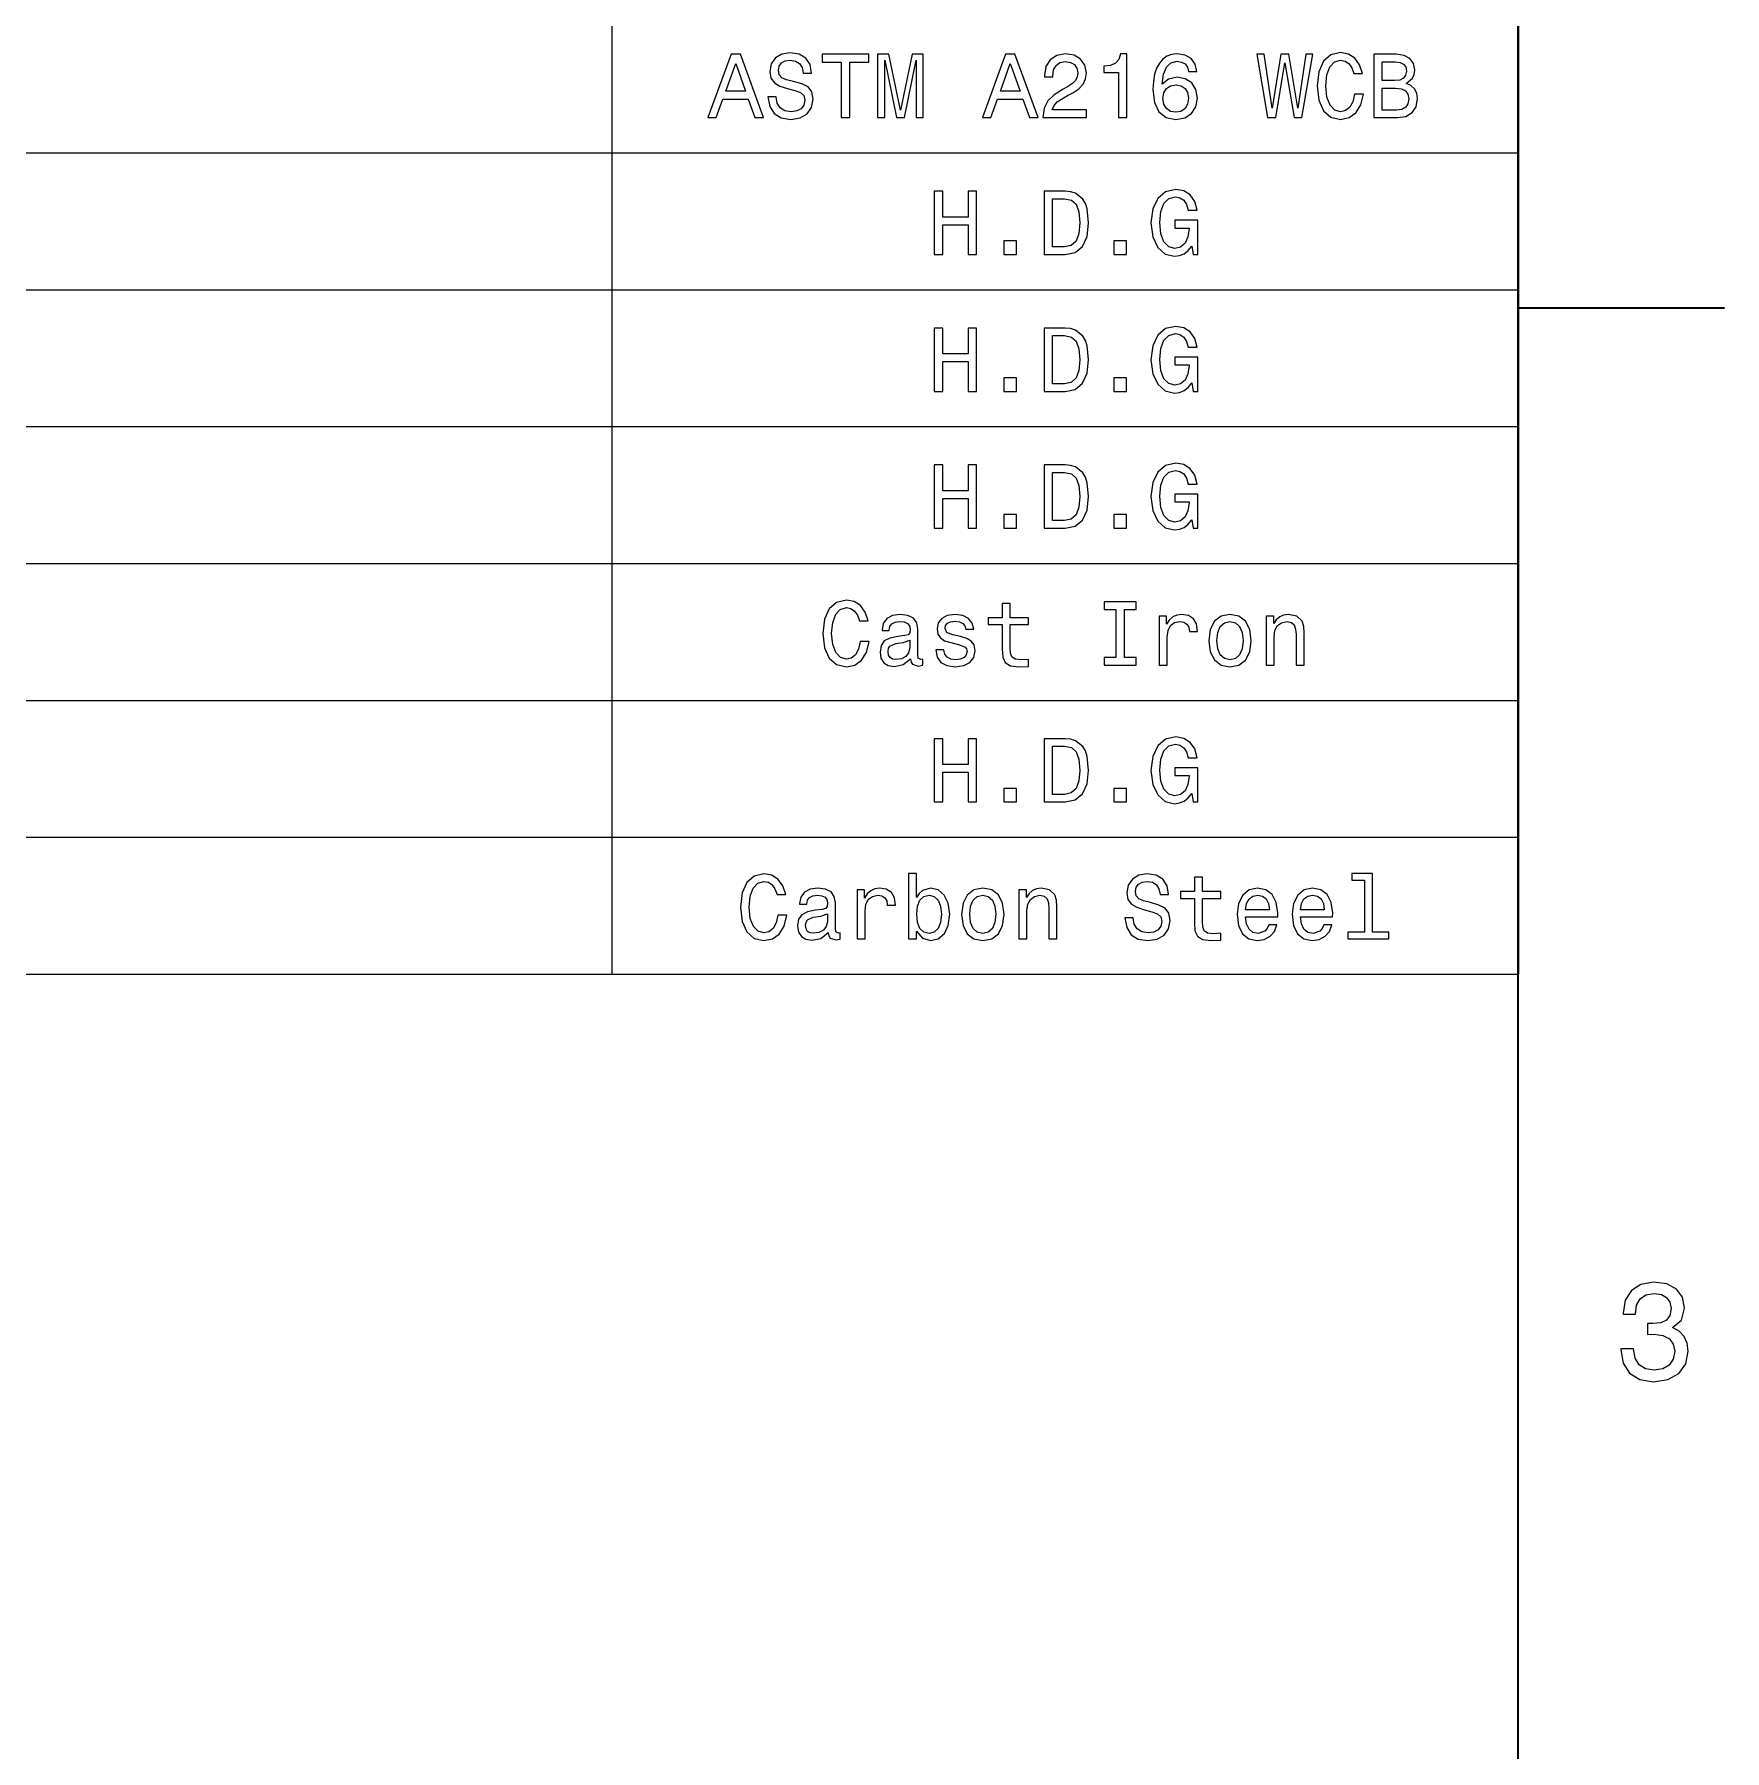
# Model space of a CAD drawing. Extents: x 0 to 420, y 0 to 297.
# Drawn here: x 356.1 to 417.5, y 170.3 to 232.6 of the extents above; entities that cross this region are included whole.
import ezdxf

# ---------------------------------------------------------------- set-up
doc = ezdxf.new("R2010")
doc.units = 0

msp = doc.modelspace()

# ---------------------------------------------------------------- linework, layer by layer
at = {"color": 7, "lineweight": 35}
msp.add_line((410, 10), (410, 287), dxfattribs=at)
at = {"color": 7, "lineweight": 13}
for p, q in [((410.016, 287.009), (410.016, 198.484)), ((377.075, 282.035), (377.075, 198.484)), ((290.926, 228.325), (410.016, 228.325)), ((290.926, 223.352), (410.016, 223.352)), ((290.926, 218.378), (410.016, 218.378)), ((290.926, 213.405), (410.016, 213.405)), ((290.926, 208.431), (410.016, 208.431)), ((290.926, 203.457), (410.016, 203.457)), ((290.926, 198.484), (410.016, 198.484))]:
    msp.add_line(p, q, dxfattribs=at)
at = {"color": 7, "lineweight": 35, "ltscale": 0.1875}
msp.add_line((410, 222.7), (417.5, 222.7), dxfattribs=at)
at = {"color": 7, "lineweight": 13}
for points in [[(380.567, 229.608), (380.872, 229.608), (381.114, 230.284), (382.032, 230.284), (382.274, 229.608), (382.585, 229.608), (381.744, 231.911), (381.406, 231.911)], [(381.22, 230.565), (381.575, 231.579), (381.929, 230.565)], [(383.046, 230.366), (382.745, 230.366), (382.811, 230.015), (382.977, 229.757), (383.232, 229.601), (383.576, 229.545), (383.918, 229.598), (384.173, 229.743), (384.335, 229.972), (384.395, 230.274), (384.345, 230.545), (384.206, 230.721), (383.981, 230.837), (383.679, 230.923), (383.421, 230.986), (383.252, 231.059), (383.155, 231.165), (383.126, 231.331), (383.155, 231.48), (383.242, 231.593), (383.374, 231.669), (383.556, 231.695), (383.742, 231.662), (383.888, 231.573), (383.984, 231.424), (384.03, 231.222), (384.332, 231.222), (384.332, 231.228), (384.279, 231.54), (384.123, 231.772), (383.878, 231.917), (383.547, 231.967), (383.248, 231.917), (383.016, 231.778), (382.867, 231.563), (382.814, 231.285), (382.857, 231.036), (382.983, 230.867), (383.182, 230.754), (383.454, 230.668), (383.722, 230.592), (383.924, 230.519), (384.047, 230.413), (384.09, 230.241), (384.05, 230.065), (383.948, 229.932), (383.792, 229.849), (383.59, 229.823), (383.364, 229.859), (383.192, 229.965), (383.083, 230.138)], [(385.412, 229.608), (385.717, 229.608), (385.717, 231.629), (386.413, 231.629), (386.413, 231.908), (384.713, 231.908), (384.713, 231.629), (385.412, 231.629)], [(386.731, 229.608), (386.987, 229.608), (386.987, 231.695), (387.417, 229.608), (387.702, 229.608), (388.13, 231.695), (388.13, 229.608), (388.388, 229.608), (388.388, 231.908), (387.984, 231.908), (387.56, 229.879), (387.139, 231.908), (386.731, 231.908)], [(390.543, 229.608), (390.848, 229.608), (391.089, 230.284), (392.007, 230.284), (392.249, 229.608), (392.561, 229.608), (391.719, 231.911), (391.381, 231.911)], [(391.196, 230.565), (391.55, 231.579), (391.905, 230.565)], [(392.737, 229.608), (394.317, 229.608), (394.317, 229.893), (393.068, 229.893), (393.138, 230.048), (393.257, 230.178), (393.625, 230.413), (393.82, 230.512), (394.039, 230.655), (394.195, 230.821), (394.284, 231.016), (394.317, 231.238), (394.261, 231.516), (394.105, 231.735), (393.867, 231.874), (393.559, 231.924), (393.24, 231.868), (392.998, 231.712), (392.843, 231.463), (392.79, 231.135), (392.79, 231.089), (393.091, 231.089), (393.091, 231.115), (393.121, 231.341), (393.211, 231.507), (393.353, 231.613), (393.542, 231.649), (393.734, 231.616), (393.877, 231.533), (393.969, 231.404), (394.003, 231.241), (393.979, 231.089), (393.916, 230.96), (393.81, 230.847), (393.665, 230.748), (393.469, 230.642), (393.144, 230.436), (392.916, 230.217), (392.78, 229.952), (392.737, 229.618)], [(395.481, 229.608), (395.782, 229.608), (395.782, 231.924), (395.557, 231.924), (395.497, 231.722), (395.378, 231.586), (395.196, 231.507), (394.944, 231.48), (394.944, 231.245), (395.481, 231.245)], [(398.331, 231.288), (398.268, 231.556), (398.122, 231.755), (397.897, 231.881), (397.605, 231.924), (397.41, 231.901), (397.24, 231.838), (397.091, 231.735), (396.965, 231.589), (396.866, 231.407), (396.793, 231.185), (396.747, 230.923), (396.733, 230.628), (396.786, 230.158), (396.949, 229.816), (397.211, 229.611), (397.569, 229.541), (397.89, 229.601), (398.135, 229.757), (398.294, 230.002), (398.351, 230.313), (398.294, 230.628), (398.142, 230.87), (397.907, 231.023), (397.615, 231.076), (397.3, 231.009), (397.065, 230.821), (397.115, 231.185), (397.221, 231.447), (397.383, 231.603), (397.608, 231.656), (397.774, 231.629), (397.9, 231.56), (397.983, 231.444), (398.026, 231.288)], [(400.899, 229.608), (401.191, 229.608), (401.522, 231.603), (401.864, 229.608), (402.142, 229.608), (402.546, 231.911), (402.281, 231.911), (401.996, 229.952), (401.668, 231.911), (401.38, 231.911), (401.058, 229.952), (400.773, 231.911), (400.502, 231.911)], [(404.058, 230.463), (403.991, 230.184), (403.882, 229.985), (403.73, 229.863), (403.551, 229.823), (403.335, 229.883), (403.166, 230.062), (403.053, 230.353), (403.017, 230.758), (403.053, 231.159), (403.163, 231.454), (403.332, 231.632), (403.551, 231.695), (403.71, 231.662), (403.846, 231.57), (403.952, 231.42), (404.025, 231.215), (404.339, 231.215), (404.24, 231.53), (404.068, 231.768), (403.832, 231.917), (403.551, 231.971), (403.199, 231.888), (402.931, 231.656), (402.758, 231.275), (402.699, 230.758), (402.758, 230.241), (402.931, 229.859), (403.199, 229.624), (403.551, 229.545), (403.859, 229.608), (404.107, 229.783), (404.283, 230.072), (404.376, 230.463)], [(405.93, 230.85), (406.162, 231.043), (406.222, 231.172), (406.242, 231.331), (406.199, 231.579), (406.069, 231.758), (405.861, 231.868), (405.569, 231.908), (404.75, 231.908), (404.75, 229.608), (405.615, 229.608), (405.923, 229.654), (406.152, 229.79), (406.295, 230.005), (406.344, 230.297), (406.315, 230.492), (406.235, 230.655), (406.106, 230.774)], [(405.506, 230.953), (405.055, 230.953), (405.055, 231.632), (405.532, 231.632), (405.711, 231.613), (405.837, 231.553), (405.914, 231.45), (405.94, 231.298), (405.91, 231.145), (405.831, 231.039), (405.695, 230.973)], [(398.029, 230.31), (397.993, 230.101), (397.9, 229.942), (397.751, 229.836), (397.565, 229.803), (397.37, 229.836), (397.221, 229.939), (397.124, 230.098), (397.095, 230.307), (397.128, 230.512), (397.221, 230.668), (397.373, 230.768), (397.579, 230.804), (397.757, 230.768), (397.9, 230.671), (397.993, 230.516)], [(405.579, 229.883), (405.055, 229.883), (405.055, 230.675), (405.549, 230.675), (405.758, 230.652), (405.907, 230.582), (405.996, 230.463), (406.026, 230.29), (405.996, 230.108), (405.914, 229.982), (405.774, 229.906)], [(388.786, 224.634), (389.094, 224.634), (389.094, 225.714), (390.016, 225.714), (390.016, 224.634), (390.321, 224.634), (390.321, 226.934), (390.016, 226.934), (390.016, 225.996), (389.094, 225.996), (389.094, 226.934), (388.786, 226.934)], [(393.542, 226.934), (392.776, 226.934), (392.776, 224.634), (393.542, 224.634), (393.903, 224.707), (394.172, 224.929), (394.337, 225.29), (394.397, 225.784), (394.344, 226.288), (394.278, 226.487), (394.185, 226.646), (393.916, 226.861), (393.741, 226.914)], [(393.519, 226.659), (393.771, 226.609), (393.943, 226.457), (394.046, 226.185), (394.079, 225.784), (394.042, 225.396), (393.94, 225.124), (393.764, 224.962), (393.519, 224.909), (393.085, 224.909), (393.085, 226.659)], [(398.142, 224.942), (398.198, 224.634), (398.364, 224.634), (398.364, 225.877), (397.526, 225.877), (397.526, 225.595), (398.043, 225.595), (398.043, 225.575), (398.003, 225.27), (397.897, 225.045), (397.734, 224.902), (397.532, 224.856), (397.307, 224.916), (397.131, 225.095), (397.018, 225.39), (396.979, 225.794), (397.015, 226.195), (397.128, 226.49), (397.307, 226.669), (397.549, 226.732), (397.714, 226.699), (397.85, 226.606), (397.95, 226.45), (398.006, 226.241), (398.334, 226.241), (398.248, 226.559), (398.086, 226.798), (397.857, 226.944), (397.569, 226.997), (397.191, 226.914), (396.906, 226.672), (396.723, 226.291), (396.661, 225.784), (396.723, 225.274), (396.906, 224.892), (397.174, 224.65), (397.512, 224.571), (397.701, 224.597), (397.87, 224.664), (398.016, 224.78)], [(391.321, 224.634), (391.779, 224.634), (391.779, 225.128), (391.321, 225.128)], [(395.312, 224.634), (395.769, 224.634), (395.769, 225.128), (395.312, 225.128)], [(388.786, 219.66), (389.094, 219.66), (389.094, 220.741), (390.016, 220.741), (390.016, 219.66), (390.321, 219.66), (390.321, 221.96), (390.016, 221.96), (390.016, 221.022), (389.094, 221.022), (389.094, 221.96), (388.786, 221.96)], [(393.542, 221.96), (392.776, 221.96), (392.776, 219.66), (393.542, 219.66), (393.903, 219.733), (394.172, 219.955), (394.337, 220.316), (394.397, 220.81), (394.344, 221.314), (394.278, 221.513), (394.185, 221.672), (393.916, 221.887), (393.741, 221.94)], [(393.519, 221.685), (393.771, 221.636), (393.943, 221.483), (394.046, 221.211), (394.079, 220.81), (394.042, 220.423), (393.94, 220.151), (393.764, 219.988), (393.519, 219.935), (393.085, 219.935), (393.085, 221.685)], [(398.142, 219.969), (398.198, 219.66), (398.364, 219.66), (398.364, 220.903), (397.526, 220.903), (397.526, 220.621), (398.043, 220.621), (398.043, 220.602), (398.003, 220.297), (397.897, 220.071), (397.734, 219.929), (397.532, 219.882), (397.307, 219.942), (397.131, 220.121), (397.018, 220.416), (396.979, 220.82), (397.015, 221.221), (397.128, 221.516), (397.307, 221.695), (397.549, 221.758), (397.714, 221.725), (397.85, 221.632), (397.95, 221.476), (398.006, 221.268), (398.334, 221.268), (398.248, 221.586), (398.086, 221.824), (397.857, 221.97), (397.569, 222.023), (397.191, 221.94), (396.906, 221.698), (396.723, 221.317), (396.661, 220.81), (396.723, 220.3), (396.906, 219.919), (397.174, 219.677), (397.512, 219.597), (397.701, 219.624), (397.87, 219.69), (398.016, 219.806)], [(391.321, 219.66), (391.779, 219.66), (391.779, 220.154), (391.321, 220.154)], [(395.312, 219.66), (395.769, 219.66), (395.769, 220.154), (395.312, 220.154)], [(398.142, 214.995), (398.198, 214.687), (398.364, 214.687), (398.364, 215.929), (397.526, 215.929), (397.526, 215.648), (398.043, 215.648), (398.043, 215.628), (398.003, 215.323), (397.897, 215.098), (397.734, 214.955), (397.532, 214.909), (397.307, 214.968), (397.131, 215.147), (397.018, 215.442), (396.979, 215.847), (397.015, 216.248), (397.128, 216.543), (397.307, 216.722), (397.549, 216.785), (397.714, 216.751), (397.85, 216.659), (397.95, 216.503), (398.006, 216.294), (398.334, 216.294), (398.248, 216.612), (398.086, 216.851), (397.857, 216.997), (397.569, 217.05), (397.191, 216.967), (396.906, 216.725), (396.723, 216.344), (396.661, 215.837), (396.723, 215.326), (396.906, 214.945), (397.174, 214.703), (397.512, 214.624), (397.701, 214.65), (397.87, 214.716), (398.016, 214.832)], [(388.786, 214.687), (389.094, 214.687), (389.094, 215.767), (390.016, 215.767), (390.016, 214.687), (390.321, 214.687), (390.321, 216.987), (390.016, 216.987), (390.016, 216.049), (389.094, 216.049), (389.094, 216.987), (388.786, 216.987)], [(393.542, 216.987), (392.776, 216.987), (392.776, 214.687), (393.542, 214.687), (393.903, 214.76), (394.172, 214.982), (394.337, 215.343), (394.397, 215.837), (394.344, 216.34), (394.278, 216.539), (394.185, 216.698), (393.916, 216.914), (393.741, 216.967)], [(393.519, 216.712), (393.771, 216.662), (393.943, 216.509), (394.046, 216.238), (394.079, 215.837), (394.042, 215.449), (393.94, 215.177), (393.764, 215.015), (393.519, 214.962), (393.085, 214.962), (393.085, 216.712)], [(391.321, 214.687), (391.779, 214.687), (391.779, 215.18), (391.321, 215.18)], [(395.312, 214.687), (395.769, 214.687), (395.769, 215.18), (395.312, 215.18)], [(386.102, 210.568), (386.035, 210.29), (385.926, 210.091), (385.774, 209.968), (385.595, 209.928), (385.379, 209.988), (385.21, 210.167), (385.098, 210.459), (385.061, 210.863), (385.098, 211.264), (385.207, 211.559), (385.376, 211.738), (385.595, 211.801), (385.754, 211.768), (385.89, 211.675), (385.996, 211.526), (386.069, 211.32), (386.383, 211.32), (386.284, 211.635), (386.112, 211.874), (385.876, 212.023), (385.595, 212.076), (385.243, 211.993), (384.975, 211.761), (384.803, 211.38), (384.743, 210.863), (384.803, 210.346), (384.975, 209.965), (385.243, 209.73), (385.595, 209.65), (385.903, 209.713), (386.151, 209.889), (386.327, 210.177), (386.42, 210.568)], [(387.931, 209.945), (387.931, 209.935), (387.948, 209.822), (387.997, 209.743), (388.206, 209.68), (388.369, 209.706), (388.369, 209.932), (388.299, 209.922), (388.206, 209.965), (388.19, 210.097), (388.19, 211.019), (388.15, 211.254), (388.034, 211.42), (387.832, 211.519), (387.547, 211.556), (387.268, 211.516), (387.063, 211.403), (386.934, 211.228), (386.891, 210.996), (386.891, 210.976), (387.152, 210.976), (387.176, 211.115), (387.248, 211.214), (387.368, 211.274), (387.537, 211.297), (387.699, 211.281), (387.815, 211.231), (387.885, 211.145), (387.908, 211.025), (387.895, 210.886), (387.842, 210.817), (387.709, 210.783), (387.461, 210.757), (387.176, 210.697), (386.973, 210.591), (386.854, 210.426), (386.818, 210.18), (386.851, 209.962), (386.953, 209.799), (387.119, 209.696), (387.348, 209.66), (387.656, 209.73)], [(389.741, 210.75), (389.459, 210.817), (389.25, 210.893), (389.181, 211.049), (389.2, 211.158), (389.27, 211.238), (389.383, 211.287), (389.545, 211.307), (389.701, 211.287), (389.823, 211.228), (389.903, 211.138), (389.936, 211.019), (390.221, 211.019), (390.221, 211.025), (390.171, 211.241), (390.036, 211.41), (389.823, 211.516), (389.545, 211.556), (389.263, 211.516), (389.058, 211.407), (388.929, 211.244), (388.889, 211.039), (388.919, 210.84), (389.012, 210.701), (389.164, 210.601), (389.386, 210.532), (389.711, 210.452), (389.91, 210.369), (389.963, 210.303), (389.983, 210.204), (389.953, 210.081), (389.873, 209.988), (389.744, 209.928), (389.572, 209.909), (389.389, 209.928), (389.257, 209.998), (389.167, 210.111), (389.131, 210.266), (388.849, 210.266), (388.896, 210.001), (389.031, 209.809), (389.247, 209.693), (389.545, 209.65), (389.857, 209.693), (390.085, 209.809), (390.224, 209.995), (390.274, 210.237), (390.238, 210.445), (390.135, 210.588), (389.966, 210.681)], [(391.255, 211.184), (391.255, 210.293), (391.275, 210.005), (391.368, 209.806), (391.553, 209.69), (391.868, 209.65), (392.213, 209.667), (392.213, 209.919), (391.961, 209.899), (391.732, 209.925), (391.61, 210.008), (391.557, 210.147), (391.547, 210.343), (391.547, 211.184), (392.213, 211.184), (392.213, 211.433), (391.547, 211.433), (391.547, 211.953), (391.255, 211.953), (391.255, 211.433), (390.751, 211.433), (390.751, 211.184)], [(395.388, 209.991), (394.964, 209.991), (394.964, 209.713), (396.117, 209.713), (396.117, 209.991), (395.693, 209.991), (395.693, 211.735), (396.117, 211.735), (396.117, 212.013), (394.964, 212.013), (394.964, 211.735), (395.388, 211.735)], [(396.959, 209.713), (397.25, 209.713), (397.25, 210.73), (397.28, 210.976), (397.37, 211.151), (397.516, 211.257), (397.711, 211.294), (397.857, 211.271), (397.966, 211.204), (398.033, 211.092), (398.056, 210.939), (398.351, 210.939), (398.311, 211.208), (398.202, 211.4), (398.019, 211.516), (397.771, 211.556), (397.602, 211.529), (397.456, 211.463), (397.327, 211.35), (397.224, 211.198), (397.224, 211.493), (396.959, 211.493)], [(398.758, 210.601), (398.811, 210.197), (398.964, 209.899), (399.206, 209.713), (399.531, 209.65), (399.852, 209.713), (400.094, 209.895), (400.246, 210.194), (400.303, 210.601), (400.246, 211.006), (400.094, 211.307), (399.852, 211.489), (399.531, 211.556), (399.206, 211.489), (398.964, 211.304), (398.811, 211.006)], [(400.84, 209.713), (401.131, 209.713), (401.131, 210.74), (401.161, 210.976), (401.257, 211.148), (401.406, 211.254), (401.605, 211.294), (401.764, 211.261), (401.864, 211.171), (401.913, 211.022), (401.93, 210.823), (401.93, 209.713), (402.222, 209.713), (402.222, 210.883), (402.208, 211.118), (402.149, 211.314), (401.953, 211.493), (401.648, 211.556), (401.479, 211.532), (401.337, 211.47), (401.214, 211.363), (401.118, 211.221), (401.118, 211.493), (400.84, 211.493)], [(399.057, 210.605), (399.086, 210.903), (399.179, 211.118), (399.328, 211.251), (399.531, 211.297), (399.729, 211.251), (399.879, 211.122), (399.971, 210.903), (400.004, 210.605), (399.971, 210.303), (399.879, 210.084), (399.729, 209.952), (399.531, 209.909), (399.328, 209.952), (399.179, 210.084), (399.086, 210.303)], [(387.898, 210.336), (387.858, 210.164), (387.752, 210.031), (387.593, 209.945), (387.398, 209.915), (387.272, 209.932), (387.182, 209.985), (387.126, 210.078), (387.109, 210.207), (387.122, 210.323), (387.176, 210.406), (387.388, 210.498), (387.656, 210.538), (387.898, 210.618)], [(398.142, 205.048), (398.198, 204.739), (398.364, 204.739), (398.364, 205.982), (397.526, 205.982), (397.526, 205.7), (398.043, 205.7), (398.043, 205.681), (398.003, 205.376), (397.897, 205.15), (397.734, 205.008), (397.532, 204.961), (397.307, 205.021), (397.131, 205.2), (397.018, 205.495), (396.979, 205.899), (397.015, 206.3), (397.128, 206.595), (397.307, 206.774), (397.549, 206.837), (397.714, 206.804), (397.85, 206.711), (397.95, 206.556), (398.006, 206.347), (398.334, 206.347), (398.248, 206.665), (398.086, 206.904), (397.857, 207.049), (397.569, 207.102), (397.191, 207.02), (396.906, 206.778), (396.723, 206.396), (396.661, 205.889), (396.723, 205.379), (396.906, 204.998), (397.174, 204.756), (397.512, 204.676), (397.701, 204.703), (397.87, 204.769), (398.016, 204.885)], [(388.786, 204.739), (389.094, 204.739), (389.094, 205.82), (390.016, 205.82), (390.016, 204.739), (390.321, 204.739), (390.321, 207.039), (390.016, 207.039), (390.016, 206.102), (389.094, 206.102), (389.094, 207.039), (388.786, 207.039)], [(393.542, 207.039), (392.776, 207.039), (392.776, 204.739), (393.542, 204.739), (393.903, 204.812), (394.172, 205.034), (394.337, 205.396), (394.397, 205.889), (394.344, 206.393), (394.278, 206.592), (394.185, 206.751), (393.916, 206.966), (393.741, 207.02)], [(393.519, 206.764), (393.771, 206.715), (393.943, 206.562), (394.046, 206.29), (394.079, 205.889), (394.042, 205.502), (393.94, 205.23), (393.764, 205.067), (393.519, 205.014), (393.085, 205.014), (393.085, 206.764)], [(391.321, 204.739), (391.779, 204.739), (391.779, 205.233), (391.321, 205.233)], [(395.312, 204.739), (395.769, 204.739), (395.769, 205.233), (395.312, 205.233)], [(383.109, 200.621), (383.043, 200.342), (382.933, 200.144), (382.781, 200.021), (382.602, 199.981), (382.387, 200.041), (382.218, 200.22), (382.105, 200.511), (382.068, 200.916), (382.105, 201.317), (382.214, 201.612), (382.383, 201.791), (382.602, 201.854), (382.761, 201.821), (382.897, 201.728), (383.003, 201.579), (383.076, 201.373), (383.391, 201.373), (383.291, 201.688), (383.119, 201.927), (382.884, 202.076), (382.602, 202.129), (382.251, 202.046), (381.982, 201.814), (381.81, 201.433), (381.75, 200.916), (381.81, 200.399), (381.982, 200.018), (382.251, 199.782), (382.602, 199.703), (382.91, 199.766), (383.159, 199.941), (383.334, 200.23), (383.427, 200.621)], [(388.147, 200.041), (388.362, 199.786), (388.657, 199.703), (388.935, 199.766), (389.157, 199.955), (389.297, 200.256), (389.35, 200.657), (389.297, 201.058), (389.154, 201.357), (388.935, 201.542), (388.657, 201.608), (388.365, 201.522), (388.246, 201.416), (388.147, 201.274), (388.147, 202.145), (387.855, 202.145), (387.855, 199.766), (388.147, 199.766)], [(396.014, 200.525), (395.713, 200.525), (395.779, 200.173), (395.945, 199.915), (396.2, 199.759), (396.545, 199.703), (396.886, 199.756), (397.141, 199.902), (397.303, 200.13), (397.363, 200.432), (397.313, 200.704), (397.174, 200.879), (396.949, 200.995), (396.647, 201.081), (396.389, 201.144), (396.22, 201.217), (396.124, 201.323), (396.094, 201.489), (396.124, 201.638), (396.21, 201.751), (396.342, 201.827), (396.525, 201.854), (396.71, 201.821), (396.856, 201.731), (396.952, 201.582), (396.999, 201.38), (397.3, 201.38), (397.3, 201.386), (397.247, 201.698), (397.091, 201.93), (396.846, 202.076), (396.515, 202.125), (396.216, 202.076), (395.984, 201.937), (395.835, 201.721), (395.782, 201.443), (395.825, 201.194), (395.951, 201.025), (396.15, 200.912), (396.422, 200.826), (396.69, 200.75), (396.893, 200.677), (397.015, 200.571), (397.058, 200.399), (397.018, 200.223), (396.916, 200.091), (396.76, 200.008), (396.558, 199.981), (396.332, 200.018), (396.16, 200.124), (396.051, 200.296)], [(404.412, 201.9), (404.412, 200.011), (403.812, 200.011), (403.812, 199.766), (405.3, 199.766), (405.3, 200.011), (404.704, 200.011), (404.704, 202.145), (403.955, 202.145), (403.955, 201.9)], [(384.938, 199.998), (384.938, 199.988), (384.955, 199.875), (385.005, 199.796), (385.214, 199.733), (385.376, 199.759), (385.376, 199.984), (385.306, 199.975), (385.214, 200.018), (385.197, 200.15), (385.197, 201.072), (385.157, 201.307), (385.041, 201.473), (384.839, 201.572), (384.554, 201.608), (384.276, 201.569), (384.07, 201.456), (383.941, 201.28), (383.898, 201.048), (383.898, 201.028), (384.16, 201.028), (384.183, 201.168), (384.256, 201.267), (384.375, 201.327), (384.544, 201.35), (384.706, 201.333), (384.822, 201.284), (384.892, 201.197), (384.915, 201.078), (384.902, 200.939), (384.849, 200.869), (384.716, 200.836), (384.468, 200.81), (384.183, 200.75), (383.981, 200.644), (383.861, 200.478), (383.825, 200.233), (383.858, 200.014), (383.961, 199.852), (384.127, 199.749), (384.355, 199.713), (384.663, 199.782)], [(385.986, 199.766), (386.277, 199.766), (386.277, 200.783), (386.307, 201.028), (386.397, 201.204), (386.543, 201.31), (386.738, 201.347), (386.884, 201.323), (386.993, 201.257), (387.06, 201.144), (387.083, 200.992), (387.378, 200.992), (387.338, 201.26), (387.229, 201.453), (387.046, 201.569), (386.798, 201.608), (386.629, 201.582), (386.483, 201.516), (386.354, 201.403), (386.251, 201.25), (386.251, 201.545), (385.986, 201.545)], [(389.78, 200.654), (389.833, 200.25), (389.986, 199.951), (390.228, 199.766), (390.553, 199.703), (390.874, 199.766), (391.116, 199.948), (391.268, 200.246), (391.325, 200.654), (391.268, 201.058), (391.116, 201.36), (390.874, 201.542), (390.553, 201.608), (390.228, 201.542), (389.986, 201.357), (389.833, 201.058)], [(391.862, 199.766), (392.153, 199.766), (392.153, 200.793), (392.183, 201.028), (392.279, 201.201), (392.428, 201.307), (392.627, 201.347), (392.786, 201.313), (392.886, 201.224), (392.935, 201.075), (392.952, 200.876), (392.952, 199.766), (393.244, 199.766), (393.244, 200.936), (393.23, 201.171), (393.171, 201.366), (392.975, 201.545), (392.67, 201.608), (392.501, 201.585), (392.359, 201.522), (392.236, 201.416), (392.14, 201.274), (392.14, 201.545), (391.862, 201.545)], [(398.238, 201.237), (398.238, 200.346), (398.258, 200.057), (398.351, 199.859), (398.536, 199.743), (398.851, 199.703), (399.196, 199.719), (399.196, 199.971), (398.944, 199.951), (398.715, 199.978), (398.593, 200.061), (398.54, 200.2), (398.53, 200.395), (398.53, 201.237), (399.196, 201.237), (399.196, 201.486), (398.53, 201.486), (398.53, 202.006), (398.238, 202.006), (398.238, 201.486), (397.734, 201.486), (397.734, 201.237)], [(400.097, 200.571), (401.264, 200.571), (401.267, 200.707), (401.214, 201.088), (401.068, 201.373), (400.836, 201.545), (400.528, 201.608), (400.227, 201.542), (399.995, 201.357), (399.845, 201.055), (399.792, 200.657), (399.842, 200.25), (399.991, 199.951), (400.22, 199.766), (400.518, 199.703), (400.777, 199.746), (400.989, 199.859), (401.145, 200.038), (401.234, 200.276), (400.946, 200.276), (400.886, 200.144), (400.8, 200.044), (400.555, 199.965), (400.366, 200.001), (400.223, 200.117), (400.13, 200.306), (400.097, 200.561)], [(402.092, 200.571), (403.259, 200.571), (403.262, 200.707), (403.209, 201.088), (403.063, 201.373), (402.831, 201.545), (402.523, 201.608), (402.222, 201.542), (401.99, 201.357), (401.84, 201.055), (401.787, 200.657), (401.837, 200.25), (401.986, 199.951), (402.215, 199.766), (402.513, 199.703), (402.772, 199.746), (402.984, 199.859), (403.14, 200.038), (403.229, 200.276), (402.941, 200.276), (402.881, 200.144), (402.795, 200.044), (402.55, 199.965), (402.361, 200.001), (402.218, 200.117), (402.126, 200.306), (402.092, 200.561)], [(389.051, 200.657), (389.018, 200.359), (388.929, 200.14), (388.786, 200.008), (388.607, 199.965), (388.412, 200.008), (388.269, 200.14), (388.18, 200.356), (388.15, 200.657), (388.18, 200.956), (388.269, 201.171), (388.412, 201.3), (388.607, 201.347), (388.786, 201.3), (388.929, 201.168), (389.018, 200.952)], [(390.079, 200.657), (390.109, 200.956), (390.201, 201.171), (390.35, 201.304), (390.553, 201.35), (390.751, 201.304), (390.901, 201.174), (390.993, 200.956), (391.027, 200.657), (390.993, 200.356), (390.901, 200.137), (390.751, 200.004), (390.553, 199.961), (390.35, 200.004), (390.201, 200.137), (390.109, 200.356)], [(400.097, 200.816), (400.134, 201.045), (400.223, 201.214), (400.359, 201.317), (400.538, 201.353), (400.714, 201.317), (400.85, 201.214), (400.932, 201.045), (400.962, 200.816)], [(402.092, 200.816), (402.129, 201.045), (402.218, 201.214), (402.354, 201.317), (402.533, 201.353), (402.709, 201.317), (402.845, 201.214), (402.928, 201.045), (402.957, 200.816)], [(384.905, 200.389), (384.866, 200.216), (384.76, 200.084), (384.6, 199.998), (384.405, 199.968), (384.279, 199.984), (384.189, 200.038), (384.133, 200.13), (384.117, 200.26), (384.13, 200.376), (384.183, 200.458), (384.395, 200.551), (384.663, 200.591), (384.905, 200.671)], [(413.729, 184.866), (413.729, 184.831), (413.81, 184.347), (414.047, 183.984), (414.42, 183.752), (414.914, 183.666), (415.439, 183.752), (415.832, 183.974), (416.084, 184.327), (416.175, 184.78), (416.135, 185.078), (416.024, 185.32), (415.842, 185.507), (415.6, 185.643), (415.928, 185.915), (416.044, 186.349), (415.968, 186.742), (415.751, 187.04), (415.398, 187.226), (414.914, 187.292), (414.46, 187.211), (414.112, 186.989), (413.885, 186.636), (413.81, 186.167), (413.81, 186.132), (414.259, 186.132), (414.299, 186.455), (414.43, 186.687), (414.642, 186.828), (414.939, 186.878), (415.202, 186.838), (415.393, 186.732), (415.509, 186.561), (415.555, 186.329), (415.509, 186.082), (415.388, 185.915), (415.177, 185.814), (414.889, 185.784), (414.692, 185.789), (414.692, 185.391), (414.939, 185.401), (415.257, 185.355), (415.494, 185.234), (415.635, 185.038), (415.686, 184.78), (415.63, 184.488), (415.484, 184.271), (415.252, 184.135), (414.945, 184.09), (414.627, 184.14), (414.395, 184.291), (414.249, 184.533), (414.193, 184.866)]]:
    msp.add_lwpolyline(points, close=True, dxfattribs=at)

doc.saveas('drawing.dxf')
